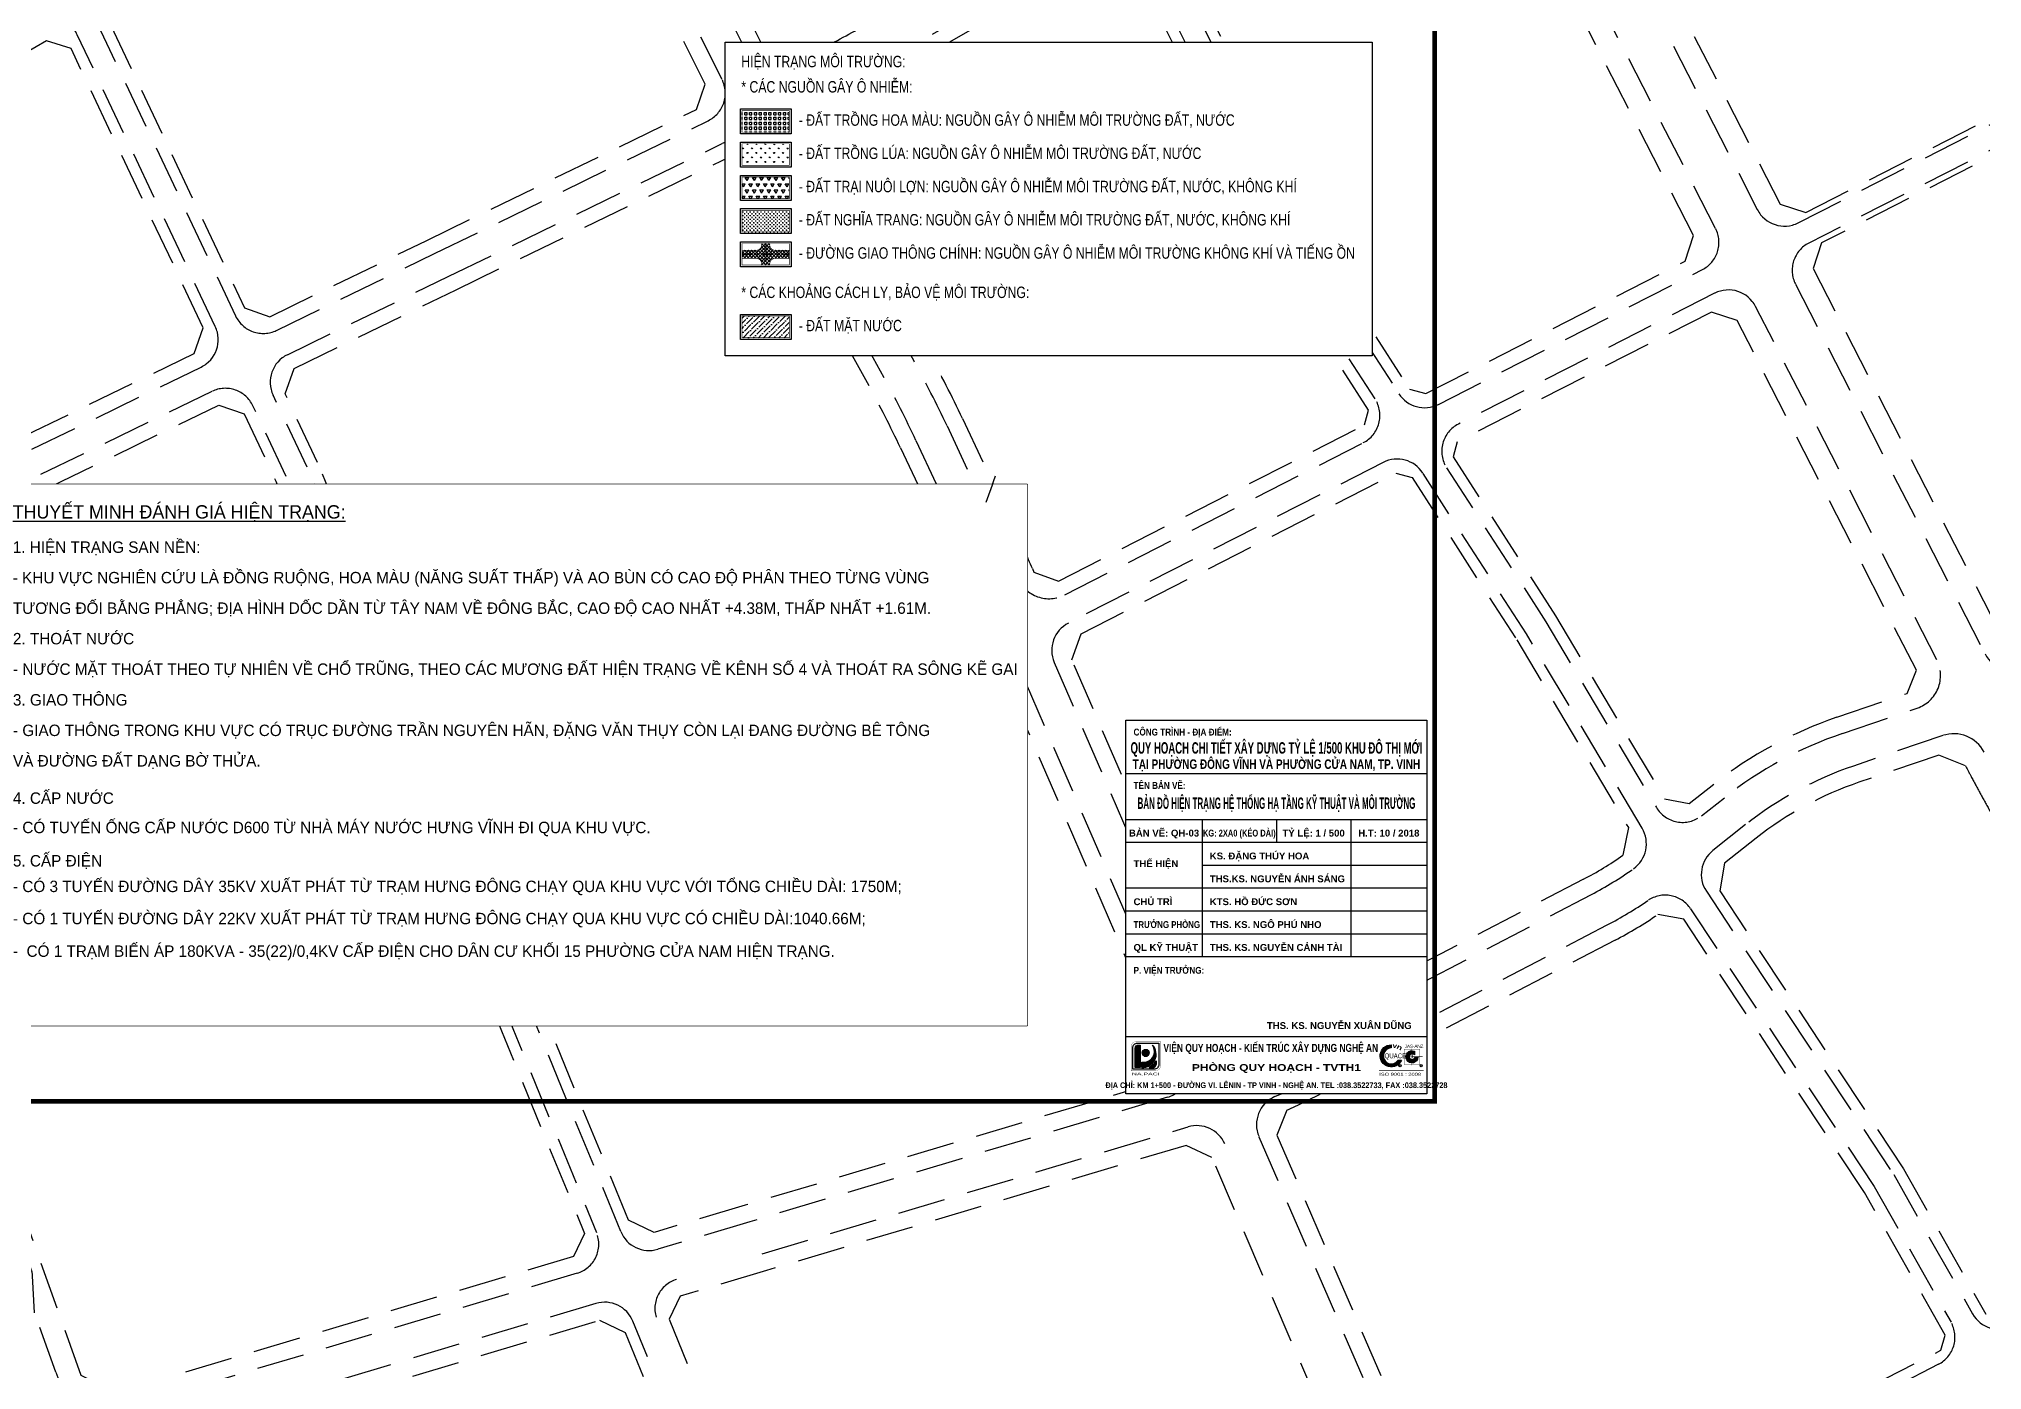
# Model space of a CAD drawing. Header units: metres. Extents: x 566243 to 572707, y 2062953 to 2068466.
# Drawn here: x 568858 to 569368, y 2065761 to 2066110 of the extents above; entities that cross this region are included whole.
import ezdxf
from ezdxf.enums import TextEntityAlignment as Align

# ---------------------------------------------------------------- set-up
doc = ezdxf.new("R2010")
doc.units = ezdxf.units.M
for name, pattern in [('ACAD_ISO03W100', [30, 12, -18]), ('HIDDEN', [0.375, 0.25, -0.125]), ('TIM1', [5.5, 2.5, -1.25, 0.5, -1.25])]:
    doc.linetypes.add(name, pattern=pattern)
for name, color, linetype in [('DTM', 7, 'CONTINUOUS'), ('ghi_chu', 7, 'CONTINUOUS'), ('hacth', 7, 'CONTINUOUS'), ('Hien trang giao thong', 32, 'CONTINUOUS'), ('Khung ban ve', 7, 'CONTINUOUS'), ('KTEN', 7, 'CONTINUOUS'), ('LogDg', 7, 'CONTINUOUS'), ('LogDg phu', 7, 'CONTINUOUS'), ('ViaHeSphu', 32, 'CONTINUOUS')]:
    doc.layers.add(name, color=color, linetype=linetype)
doc.layers.add('t', color=7, linetype='CONTINUOUS', lineweight=25)
doc.styles.add('ARIALB', font='VHARIALB.ttf', dxfattribs={"width": 0.75})
doc.styles.add('avantH', font='VHAVAN.ttf', dxfattribs={"height": 10})
doc.styles.add('avh', font='VHAVAN.ttf')
doc.styles.add('CHU HOA Day', font='VHARIAL.ttf')
doc.styles.add('Lg', font='VHSOUTH.ttf')
doc.styles.add('qucert', font='VHHELS.ttf')
pattern_1 = [(0, (211395.3925541214, -90336.13277376824), (1e-16, 0.2235564632651858), [])]
pattern_2 = [(0, (574248.8517810417, -244446.574860965), (1e-16, 0.2235564632651857), [])]

# ---------------------------------------------------------------- blocks, each defined once
blk = doc.blocks.new('ghi-tm')
at = {"layer": 'ghi_chu', "lineweight": -2}
blk.add_lwpolyline([(-265.0000000001164, -27.05331826210022), (-265, 115.028321361402), (10.2330147207969, 115.028321361402), (10.23301472091331, -27.05331826210022)], close=True, dxfattribs=at)
blk.add_wipeout([(-264.9999999999959, 115.0283213614016), (10.233014720792767, 115.0283213614016), (10.233014720913275, -27.053318262100277), (-265.0000000001164, -27.05331826185926)]).dxf.layer = 'ghi_chu'
at = {"layer": 'ViaHeSphu', "linetype": 'HIDDEN', "ltscale": 50}
blk.add_lwpolyline([(1.856065382554487, 117.1356035051867), (-0.6152672580654617, 110.272615862079)], dxfattribs=at)
at = {"layer": 'ghi_chu', "lineweight": -2, "style": 'avantH'}
for s, height, p in [('%%UthuyÕt minh ®¸nh gi¸ hiÖn tr¹ng:', 3.5, (-256.0159140829928, 106.0283213611692)), ('1. HiÖn tr¹ng san nÒn:', 3, (-256, 97.02596124773845)), ('- khu vùc nghiªn cøu lµ ®ång ruéng, hoa mµu (n¨ng suÊt thÊp) vµ ao bïn cã cao ®é ph©n theo tõng vïng', 3, (-255.9840859170072, 89.02360113430768)), ('t\xad¬ng ®èi b»ng ph¼ng; ®Þa h×nh dèc dÇn tõ t©y nam vÒ ®«ng b¾c, cao ®é cao nhÊt +4.38m, thÊp nhÊt +1.61m.', 3, (-255.9681718340144, 81.02124102087691)), ('2. tho¸t n\xadíc', 3, (-255.9522577510215, 73.01888090744615)), ('- N\xadíc mÆt tho¸t theo tù nhiªn vÒ chæ tròng, theo c¸c m\xad¬ng ®Êt hiÖn tr¹ng vÒ kªnh sè 4 vµ tho¸t ra s«ng kÏ gai', 3, (-255.9363436680287, 65.01652079401538)), ('3. Giao th«ng', 3, (-255.9522577511379, 56.95965743268471)), ('- Giao th«ng trong khu vùc cã trôc ®\xadêng TrÇn Nguyªn H·n, ®Æng v¨n thôy cßn l¹i ®ang ®\xadêng bª t«ng', 3, (-255.9363436681451, 48.95729731925394)), ('vµ ®\xadêng ®Êt d¹ng bê thöa.', 3, (-255.9363436681451, 40.95493720582317)), ('4. CÊp n\xadíc', 3, (-255.9522577511379, 31.17745734993758)), ('- cã tuyÕn èng cÊp n\xadíc d600 tõ nhµ m¸y n\xadíc h\xadng vÜnh ®i qua khu vùc.', 3, (-255.9363436681451, 23.48196733601117)), ('5. CÊp ®iÖn', 3, (-255.9522577511379, 14.73711587453773)), ('- cã 3 tuyÕn ®\xadêng d©y 35kv xuÊt ph¸t tõ tr¹m h\xadng ®«ng ch¹y qua khu vùc víi tæng chiÒu dµi: 1750m;', 3, (-255.9363436681451, 8.020489992055445)), ('- cã 1 tuyÕn ®\xadêng d©y 22kv xuÊt ph¸t tõ tr¹m h\xadng ®«ng ch¹y qua khu vùc cã chiÒu dµi:1040.66m;', 3, (-255.9363436681451, -0.4111495516790455)), ('-  Cã 1 tr¹m biÕn ¸p 180kVA - 35(22)/0,4kV cÊp ®iÖn cho d©n c\xad khèi 15 ph\xadêng Cöa Nam hiÖn tr¹ng. ', 3, (-255.9363436681451, -8.965625581686709))]:
    blk.add_text(s, height=height, dxfattribs=at).set_placement(p)
blk = doc.blocks.new('Lo go VQH')
at = {"layer": 'Khung ban ve'}
h = blk.add_hatch(dxfattribs=at)
h.set_pattern_fill('ANSI31', color=96, scale=1.788451706121486, angle=315, style=0)
h.set_pattern_definition(pattern_1)
edge = h.paths.add_edge_path()
edge.add_line((574263.2054599047, -244278.4885862459), (574264.2810953896, -244278.4885862459))
edge.add_line((574264.2810953896, -244278.4885862459), (574264.2810953896, -244291.3688516108))
edge.add_line((574264.2810953896, -244291.3688516108), (574261.4170081986, -244291.3688516108))
edge.add_line((574261.4170081986, -244291.3688516108), (574261.4170081986, -244280.277037952))
edge.add_arc((574263.2054599046, -244280.277037952), 1.788451706059277, 89.99999999627039, 179.9999999981352, ccw=False)
h = blk.add_hatch(dxfattribs=at)
h.set_pattern_fill('ANSI31', color=96, scale=1.788451706121486, angle=315, style=0)
h.set_pattern_definition(pattern_1)
h.paths.add_polyline_path([(574271.298229289, -244278.4885862459, -0.6666872042364773), (574265.1753212428, -244288.300325458), (574265.1753212428, -244291.3688516108, 0.693719555275417)])
h = blk.add_hatch(dxfattribs=at)
h.set_pattern_fill('ANSI31', color=1, scale=1.788451706121486, angle=315, style=0)
h.set_pattern_definition(pattern_2)
edge = h.paths.add_edge_path()
edge.add_arc((574267.4690535716, -244283.0001501141), 2.014301086782563, 0, 360)
h = blk.add_hatch(dxfattribs=at)
h.set_pattern_fill('ANSI31', color=96, scale=1.788451706121486, angle=315, style=0)
h.set_pattern_definition(pattern_2)
h.paths.add_polyline_path([(574269.5285346288, -244291.3688516108), (574271.6223404566, -244291.3688516108, 0.4142135623730951), (574273.4107921628, -244289.5803999047), (574273.4107921628, -244287.4895842848, -0.1671265788168209)])
for p, q in [((574265.1753212428, -244291.3688516108), (574265.1753212428, -244288.300325458)), ((574269.5285346288, -244291.3688516108), (574271.6223404566, -244291.3688516108)), ((574273.4107921625, -244287.4895842848), (574273.4107921625, -244289.5803999047))]:
    blk.add_line(p, q, dxfattribs=at)
at = {"layer": 'Khung ban ve', "color": 8, "const_width": 0.1193428874866047}
blk.add_lwpolyline([(574272.8801398897, -244293.3400880008), (574259.0602330997, -244293.3400880008), (574259.0602330997, -244279.5201812109, -0.4142135623730955), (574262.1313234974, -244276.4490908132), (574275.9512302872, -244276.4490908132), (574275.9512302872, -244290.268997603, -0.4142135623730949)], format="xyb", close=True, dxfattribs=at)
at = {"layer": 'Khung ban ve'}
for points in [[(574272.2417259525, -244292.3513646544), (574260.048956446, -244292.3513646544), (574260.048956446, -244280.1585951479, -0.4142135623730955), (574262.7584607808, -244277.4490908131), (574274.9512302872, -244277.4490908131), (574274.9512302872, -244289.6418603196, -0.4142135623730949)], [(574263.2054599047, -244278.4885862459), (574264.2810953896, -244278.4885862459), (574264.2810953896, -244291.3688516108), (574261.4170081986, -244291.3688516108), (574261.4170081986, -244280.277037952, -0.4142135623730951)]]:
    blk.add_lwpolyline(points, format="xyb", close=True, dxfattribs=at)
blk.add_circle((574267.4690535716, -244283.0001501141), 2.014301086782563, dxfattribs=at)
for centre, radius, start, end in [((574266.1928266529, -244282.1189521784), 6.264558474578288, 260.6524632251169, 35.41599206321564), ((574265.8288574881, -244283.7840640072), 7.612891212695201, 265.0753253037811, 44.07453177830738), ((574265.8288574881, -244283.7840640072), 8.438993656605867, 296.0020076093737, 333.9538443294737), ((574271.6223404566, -244289.5803999047), 1.788451706121486, 270, 0)]:
    blk.add_arc(centre, radius, start, end, dxfattribs=at)
at = {"layer": 'Khung ban ve', "color": 7, "linetype": 'Continuous', "style": 'CHU HOA Day', "width": 1.89635691417304}
blk.add_text('na.paci', height=1.5, dxfattribs=at).set_placement((574259.5453352983, -244295.8580949404), (574275.444464106, -244295.8580949404), align=Align.FIT)
blk = doc.blocks.new('Iso2')
at = {"layer": 'Khung ban ve'}
for points in [[(22.93323919837425, 39.87287006068493), (22.93323919837425, 45.4219138247496, 1.89725448250508), (41.80665518627839, 17.35536511610438), (35.64011241072384, 17.35536511610438, -1.704345962455295)], [(72.47733678581456, 22.4109563142447), (66.78856129930507, 22.4109563142447, -4.571524084234249), (65.76887521026904, 26.80861892936132), (65.76887521026904, 33.61963301646087, 3.106453932130191)]]:
    blk.add_hatch(color=152, dxfattribs=at).paths.add_polyline_path(points)
at = {"layer": 'Khung ban ve', "color": 152}
for points in [[(22.93323919837425, 45.4219138247496), (22.93323919837425, 39.87287006068493, 1.704345962455295), (35.64011241072384, 17.35536511610438), (41.80665518627839, 17.35536511610438, -1.89725448250508), (22.93323919837425, 45.4219138247496), (22.93323919837425, 39.87287006068493)], [(65.76887521026904, 33.61963301646087), (65.76887521026904, 26.80861892936132, 4.571524084234249), (66.78856129930507, 22.4109563142447), (72.47733678581456, 22.4109563142447, -3.106453932130191), (65.76887521026904, 33.61963301646087, 0.2071938089697671)]]:
    blk.add_lwpolyline(points, format="xyb", dxfattribs=at)
at = {"layer": 'Khung ban ve', "color": 130, "linetype": 'ACAD_ISO03W100', "ltscale": 0.0001, "const_width": 0.5}
blk.add_lwpolyline([(47.07358921817821, 8.951478247789794), (75.96912935980134, 8.951478247789794), (75.96912935980134, 37.43010417120266), (47.07358921817821, 37.43010417120266)], close=True, dxfattribs=at)
for points in [[(61.07717115635566, 38.65247911877468), (61.07717115635566, 7.518819520710352)], [(43.68618034101807, 23.31755555950981), (61.07717115635566, 23.31755555950981)]]:
    blk.add_lwpolyline(points, dxfattribs=at)
at = {"layer": 'Khung ban ve', "color": 32, "const_width": 1}
blk.add_lwpolyline([(61.07717115635566, 23.5810043997849), (81.17706030848787, 23.5810043997849)], dxfattribs=at)
at = {"layer": 'Khung ban ve', "color": 130, "const_width": 1}
blk.add_lwpolyline([(83.02901482612346, -1.643453250588208), (0.1346825287414788, -1.643453250588208)], dxfattribs=at)
at = {"layer": 'Khung ban ve', "color": 152}
for centre in [(39.19176170260039, 7.048733289032213), (78.29165976753494, 7.048733289032213)]:
    blk.add_circle(centre, 1.994138130875126, dxfattribs=at)
at = {"layer": 'Khung ban ve', "color": 152, "style": 'qucert', "width": 0.75}
blk.add_text('quacert', height=9, dxfattribs=at).set_placement((10.46039015558443, 20.58140231416532))
at = {"layer": 'Khung ban ve', "style": 'Lg', "width": 1.449999999999999}
blk.add_text('iso 9001 : 2008 ', height=5.5, dxfattribs=at).set_placement((0.5672030727237143, -11.77100336611931))
at = {"layer": 'Khung ban ve', "color": 152, "width": 6, "attachment_point": 1, "style": 'qucert'}
for s, insert, char_height, rotation in [('{\\f.VnBahamasB|b1|i0|c0|p34;\\W1.4;\\T1.35;v}', (25.72328765420195, 48.29178888064411), 8, 354.09768764793756), ('{\\f.VnBahamasB|b1|i0|c0|p34;\\W1.4;n}', (35.958509920672, 47.40800198088083), 9, 332.22172411190087)]:
    blk.add_mtext(s, dxfattribs=dict(at, insert=insert, char_height=char_height, rotation=rotation))
at = {"layer": 'Khung ban ve', "color": 152, "attachment_point": 1, "style": 'qucert'}
for s, insert, char_height, width in [('\\pt12.6;jas-anz', (47.94844504116097, 45.96590715507888), 6, 28.86497407997911), ('\\pt12.6;{\\f.VnArialH|b1|i0|c0|p34;r}', (38.5145314994268, 7.953174196622712), 1.889999999999995, 1.60257936288277), ('\\pt12.6;{\\f.VnArialH|b1|i0|c0|p34;r}', (77.61442956436134, 7.953174196622712), 1.889999999999995, 1.60257936288277)]:
    blk.add_mtext(s, dxfattribs=dict(at, insert=insert, char_height=char_height, width=width))
blk = doc.blocks.new('khungten-EuS2')
at = {"color": 5}
blk.add_wipeout([(-78.99999999813735, 98.00000000000001), (-2.248512487312837e-11, 98.00000000000001), (-2.248512487312837e-11, 0), (-78.99999999813735, 0)], dxfattribs=at).dxf.layer = 'KTEN'
at = {"layer": 'KTEN'}
blk.add_lwpolyline([(0, 0), (-78.99999999813735, 0), (-78.99999999813735, 98), (0, 98)], close=True, dxfattribs=at)
at = {"layer": 'KTEN', "color": 32, "flags": 128}
for points in [[(-78.99999999813735, 84), (0, 84)], [(-78.99999999813735, 72), (0, 72)], [(-58.99999999906868, 72), (-58.99999999906868, 36)], [(-39.49999999906868, 72), (-39.49999999906868, 66)], [(-19.99999999906868, 72), (-19.99999999906868, 36)], [(-78.99999999813735, 66), (0, 66)], [(-58.99999999906868, 60), (0, 60)], [(-78.99999999813735, 54), (-1.77635683940025e-14, 54)], [(-78.99999999813735, 48), (0, 48)], [(-78.99999999813735, 42), (0, 42)], [(-78.99999999813735, 36), (0, 36)], [(-78.99999999813735, 15), (0, 15)]]:
    blk.add_lwpolyline(points, dxfattribs=at)
at = {"layer": 'Khung ban ve'}
for name, p, xscale, yscale, zscale in [('Lo go VQH', (-262628.89151041, 111696.9277359627), 0.4572000000625849, 0.4571999998297542, 0.4571999999939421), ('Iso2', (-12.60408049833495, 6.40331695554778), 0.1413914271397516, 0.1413914272561669, 0.1413914271104056)]:
    blk.add_blockref(name, p, dxfattribs=dict(at, xscale=xscale, yscale=yscale, zscale=zscale))
at = {"layer": 'Khung ban ve', "linetype": 'Continuous', "ltscale": 15, "style": 'ARIALB', "width": 0.75}
blk.add_text('viÖn quy ho¹ch - kiÕn tróc x©y dùng nghÖ an', height=2.1, dxfattribs=at).set_placement((-40.99281247530598, 11), align=Align.CENTER)
at = {"layer": 'Khung ban ve', "linetype": 'Continuous', "ltscale": 15, "style": 'ARIALB', "width": 1.25}
blk.add_text('phßng quy ho¹ch - tvth1', height=1.8, rotation=359.9999999474795, dxfattribs=at).set_placement((-39.49999999906868, 5.994999999878928), align=Align.CENTER)
at = {"layer": 'Khung ban ve', "color": 7, "linetype": 'Continuous', "ltscale": 15, "style": 'ARIALB', "width": 0.8}
blk.add_text('§Þa chØ: km 1+500 - ®\xadêng vi. lªnin - tp vinh - nghÖ an. Tel :038.3522733, Fax :038.3522728', height=1.5, dxfattribs=at).set_placement((-39.49999999918509, 1.503999999491498), align=Align.CENTER)
at = {"layer": 'KTEN', "style": 'ARIALB'}
for s, width, p in [('c«ng tr×nh - ®Þa ®iÓm:', 0.85, (-76.99999999813735, 94)), ('tªn b¶n vÏ:', 0.85, (-76.99999999813735, 80)), ('tr\xadëng phßng', 0.82, (-76.99999999813735, 43.5)), ('p. viÖn tr\xadëng:', 0.85, (-76.99999999813735, 31.5))]:
    blk.add_text(s, height=1.8, rotation=359.9999999465933, dxfattribs=dict(at, width=width)).set_placement(p)
for s, p in [('b¶n vÏ: Qh-03', (-68.99999999860302, 67.5)), ('tû lÖ: 1 / 500', (-29.74999999906868, 67.5)), ('h.t: 10 / 2018', (-9.999999999534339, 67.5))]:
    blk.add_text(s, height=1.8, rotation=359.9999999465933, dxfattribs=at).set_placement(p, align=Align.CENTER)
at = {"layer": 'KTEN', "style": 'ARIALB', "width": 0.75}
blk.add_text('KG: 2xa0 (kÐo dµi)', height=1.8, rotation=359.9999999465933, dxfattribs=at).set_placement((-49.24999999906868, 67.5), align=Align.CENTER)
at = {"layer": 'KTEN', "style": 'ARIALB'}
for s, p in [('thÓ hiÖn', (-76.99999999813735, 59.5)), ('KS. ®Æng thóy hoa', (-56.99999999906868, 61.5)), ('ths.ks. nguyÔn ¸nh s¸ng', (-56.99999999906868, 55.5)), ('chñ tr×', (-76.99999999813735, 49.5)), ('kts. hå ®øc s¬n', (-56.99999999906868, 49.5)), ('ths. KS. ng« phó nho', (-56.99999999906868, 43.5)), ('QL Kü THUËT', (-76.99999999813735, 37.5)), ('ths. KS. nguyÔn c¶nh tµi', (-56.99999999906868, 37.5)), ('ths. ks. nguyÔn xu©n dòng', (-42, 17))]:
    blk.add_text(s, height=1.8, rotation=359.9999999465933, dxfattribs=at).set_placement(p)
at = {"layer": 'KTEN', "color": 5, "style": 'ARIALB', "width": 0.75}
for tag, height, p in [('CT', 3, (-39.49999999906868, 89.25)), ('DD', 2.5, (-39.49999999906868, 85.25)), ('TBV', 3, (-39.49999999906868, 74.75))]:
    blk.add_attdef(tag, text='', height=height, dxfattribs=at).set_placement(p, align=Align.CENTER)

msp = doc.modelspace()

# ---------------------------------------------------------------- linework, layer by layer
at = {"layer": 'Khung ban ve', "const_width": 1.2}
msp.add_lwpolyline([(567973.9280794318, 2066641.109092405), (569223.9280794318, 2066641.109092405), (569223.9280794318, 2065831.109092405), (567973.9280794318, 2065831.109092405)], close=True, dxfattribs=at)
at = {"layer": 'LogDg phu', "linetype": 'HIDDEN', "ltscale": 50}
for points in [[(569308.6142396762, 2066065.117196628, 0.4136519782410195), (569319.3694010491, 2066061.641418709), (569399.1123425183, 2066102.334956075, 0.3469044047658754), (569403.2528824353, 2066111.336886706), (569395.2099175139, 2066144.676273668, 0.0637052441395635), (569386.4917178869, 2066167.562816248), (569359.96354481, 2066217.154736794, 0.0210814109306975), (569317.2592507615, 2066289.481749416), (569280.9177012099, 2066345.497560337, 0.3946070368930966), (569268.988732894, 2066348.462167605), (569197.7761532275, 2066308.805263938, 0.4041933322606112), (569192.5329488236, 2066291.516340506)], [(569234.4552261118, 2066183.45196208, 0.428813008141019), (569223.3380360934, 2066186.731083385), (569154.4833696121, 2066146.999228117, 0.3980388323877919), (569151.3413535171, 2066136.462505653), (569198.3444081878, 2066043.430608866, 0.02618506051788), (569205.9920176824, 2066030.079532255), (569214.5554188052, 2066016.793948657, 0.3850223366296933), (569224.9159784948, 2066014.002332146), (569294.2009554759, 2066049.359076553, 0.4147753695952906), (569297.6834054638, 2066060.134883427)], [(569330.9494300315, 2065927.632330915), (569350.6075692496, 2065934.331027519, 0.457458314251994), (569355.7133024153, 2065946.956274775), (569308.1772163822, 2066039.668279459, 0.4136519782417972), (569297.422055009, 2066043.144057378), (569230.1674485882, 2066008.823429256, 0.4440200327990047), (569227.0796002832, 2065997.363460975), (569253.124384392, 2065956.956600242), (569282.1259349564, 2065908.239560818, 0.4529497109706858), (569293.951523456, 2065906.048216221), (569299.9772669761, 2065910.796507016, -0.0849440042193754)], [(568812.3246929648, 2065973.869349326), (568796.1004924714, 2065967.327338404, 0.4026196749825828), (568791.5596865448, 2065957.213240276), (568822.2679978395, 2065871.369379529, 0.3971729731416565), (568832.0498813047, 2065866.386673299), (568951.4811448475, 2065901.378359109, 0.4451381927830261), (568956.6328252634, 2065912.092899458), (568922.5678219353, 2065995.100225192), (568913.7947931776, 2066013.630238642, 0.4171192756870238), (568903.0694395539, 2066017.403210412), (568825.1210374446, 2065979.548404677, -0.017204024425788)]]:
    msp.add_lwpolyline(points, format="xyb", close=True, dxfattribs=at)
for points in [[(569075.216945139, 2066109.341194235, -0.0178199907978253), (569062.8475309628, 2066102.7795286), (569055.7792661979, 2066099.346901602, -0.4107988723631046), (569045.1294762975, 2066102.964625183), (569001.5557192017, 2066190.086414792, -0.3960005967198071), (569004.6916920247, 2066200.582154527), (569013.6451373573, 2066205.78428372), (569057.4621763802, 2066230.233968123), (569066.9399462161, 2066232.328553964, 0.0729934229405564), (569068.2973308961, 2066232.84449249), (569101.881481891, 2066251.584277539, 0.0724502957700337), (569103.0258334419, 2066252.460752314), (569109.8572631476, 2066259.470159436), (569164.6727559703, 2066290.05692499, -0.4245561171571616), (569182.5753233193, 2066284.635929715), (569223.9485197561, 2066203.943716664, -0.3997632920534525), (569220.8280984133, 2066193.364566404), (569075.216945145, 2066109.341194239)], [(568961.4989117249, 2066053.560658307), (569033.2893672807, 2066088.424923322, 0.4176365172613098), (569036.9495672702, 2066099.199754513), (568994.2071054203, 2066184.659444401, 0.432664144060648), (568983.0330883535, 2066187.998076526), (568875.5523271285, 2066125.549624012, 0.3897719342436783), (568872.3407905822, 2066115.209132465), (568909.2819235506, 2066037.183662621, 0.4171192756867848), (568920.0072771744, 2066033.410690852), (568961.4989117247, 2066053.560658307)], [(569110.2320018663, 2065978.031413517, -0.0080294408891361), (569114.2527156323, 2065969.116977386), (569114.548071776, 2065968.433038757, 0.433146509612095), (569126.9014495327, 2065963.984640005), (569205.2203052432, 2066003.951453653, 0.4440200328328097), (569208.3081535475, 2066015.411421934), (569200.9488646847, 2066026.828900341, -0.0261850605180856), (569192.9891078636, 2066040.724918854), (569146.5376056529, 2066132.665142518, 0.4305754272848229), (569135.3988208836, 2066135.986691617), (569078.7155314325, 2066103.278200424, -0.0178199907978175), (569065.9054765438, 2066096.482785884), (569059.496077601, 2066093.370130008, 0.4291285607487496), (569055.9807718178, 2066082.319181737), (569087.2707298577, 2066025.415294344, -0.0157448829674101), (569095.9752155989, 2066008.332635189), (569110.2320018823, 2065978.031413483)], [(568773.4959522721, 2066037.855511249, 0.2703228810252011), (568769.7990075321, 2066018.044351469), (568783.8066877909, 2065978.886439398, 0.4259032834885609), (568794.3309828334, 2065974.161472259), (568809.7069164761, 2065980.361440381, 0.0172040244257538), (568822.0630918582, 2065985.845147391), (568900.2165424633, 2066023.799532729, 0.4113138070555703), (568903.9523061761, 2066034.419115732), (568867.7120744742, 2066110.964172112, 0.4390850403082757), (568856.4624936843, 2066114.458052425), (568842.9770579869, 2066106.622747007, -0.0134524192283533), (568795.1820798423, 2066080.546766225, 0.2629258585044479), (568784.333812, 2066064.133919368, -0.1620678458419509), (568773.4959517191, 2066037.855511726)], [(569431.2158898176, 2065968.894894377), (569416.2811770486, 2066057.332504019), (569408.5582557129, 2066089.345258692, 0.4848863756936256), (569397.1450044106, 2066094.594912854), (569322.1342479342, 2066056.316251879, 0.4147753695903237), (569318.6517979461, 2066045.540445006), (569368.3952577728, 2065948.523288878, 0.372251940546358), (569379.3068373881, 2065944.110574196), (569425.9079549348, 2065959.990345135, 0.3677710264517885), (569431.2158898175, 2065968.894894377)], [(568965.0963679382, 2066047.525923145), (569036.978830182, 2066082.434870224, -0.3994542233150522), (569047.4837258764, 2066079.093263723), (569079.3843664958, 2066021.078789582, -0.0157448829674101), (569087.8315767957, 2066004.501036611), (569102.0883630632, 2065974.199814939, -0.0080294408891361), (569105.9902379985, 2065965.548859679), (569106.9738215876, 2065963.271233751, -0.3955307336591382), (569102.8022441393, 2065951.686599611), (569091.7162850057, 2065946.029335358, -0.0467467981704764), (569057.6475396685, 2065932.483624355), (569005.950913616, 2065917.337237701), (568972.7092625672, 2065907.597899986, -0.3839506906537109), (568963.0589161885, 2065912.237903087), (568928.058480886, 2065997.524627), (568919.1244105519, 2066016.394785532, -0.4113138070478798), (568922.8601742648, 2066027.014368535), (568965.0963679382, 2066047.525923145)], [(569187.8876635178, 2065845.13679297), (569265.0719389294, 2065885.400760943, 0.0340066748849343), (569276.1419550723, 2065892.169770433, 0.3910180622275651), (569278.3886732571, 2065902.787857241), (569248.0233918097, 2065953.795702841), (569220.8323350268, 2065995.980934251, 0.3850223366386697), (569210.4717753365, 2065998.772550763), (569127.8162570061, 2065956.592699332, 0.3955307336591382), (569124.1081881628, 2065946.295246764), (569167.9341385146, 2065844.810104078, 0.4146159468407903), (569178.4603087511, 2065840.641703333, 0.0179511053109145), (569187.8876635112, 2065845.136792967)], [(569094.8980962468, 2065939.794267016), (569105.5021779359, 2065945.205624893, -0.4331465096120948), (569116.4829581636, 2065941.251492668), (569158.8878371972, 2065843.057040186, -0.4491675257981563), (569153.8295398498, 2065832.21898435), (569044.2389121642, 2065799.538944797), (569020.0558134967, 2065792.327519539, -0.385327080111759), (569010.3686729111, 2065796.956646579), (568971.8388842128, 2065890.843463209, -0.4451381927884054), (568976.9905646286, 2065901.558003557), (569008.3973808768, 2065910.759760399), (569059.6157060213, 2065925.766011594, 0.0467467981704764), (569094.8980962374, 2065939.794267011)], [(569368.1585158696, 2065922.744552131, 0.3700740853165852), (569357.2786108454, 2065927.096068477), (569333.8523532562, 2065919.113349945, 0.0849440042370258), (569305.5476492178, 2065903.727501309), (569296.9710042998, 2065896.969098139, 0.3900123014366991), (569295.2485740455, 2065886.274266657), (569344.4105942287, 2065811.896272204), (569365.1315166585, 2065775.357859041, 0.4022328739867619), (569375.7476825332, 2065772.189165175)], [(568856.5239397783, 2065775.608258665), (568855.9932873657, 2065785.381621856, 0.0724502957704836), (568855.7084852429, 2065786.794645654), (568842.7547857617, 2065823.006196456, 0.0729934229411238), (568842.0723149299, 2065824.287960591), (568836.3146985662, 2065832.102387295), (568830.0281614766, 2065849.676151262, -0.4314619867734806), (568835.3113789794, 2065860.047988481), (568955.7624469092, 2065895.33846268, -0.383950690651016), (568965.4127932875, 2065890.698459579), (569003.9830604666, 2065796.713007691, -0.4437023781080545), (568998.8681742575, 2065786.009343403), (568880.5047209149, 2065750.713238069, -0.3985617739326047), (568862.0947002778, 2065760.035419637), (568856.5239397786, 2065775.608258662)], [(569192.0502627837, 2065837.157271221), (569269.2345381946, 2065877.421239193, 0.0298499754538502), (569279.9236367022, 2065883.835977634, -0.4189481027751877), (569291.1159102684, 2065881.645420722), (569339.2923621379, 2065808.758508088), (569359.458008459, 2065773.199245731, -0.4266654528362219), (569356.1475204625, 2065762.133229518), (569239.8277778812, 2065702.526162964, -0.4336485167017452), (569227.4608540828, 2065706.967634613), (569177.8455844615, 2065821.858759085, -0.4138731726356388), (569182.0098145227, 2065832.371152402, 0.0180039543683363), (569192.0502627757, 2065837.157271217)], [(569019.9074318107, 2065773.713235757, -0.4437023780836693), (569025.02231802, 2065784.416900045, -6.63623e-11), (569047.4291176735, 2065791.098631085), (569159.2379514412, 2065824.440142006, -0.3801026895779687), (569168.8685031647, 2065819.945406513, 5.9294e-12), (569219.9047619546, 2065701.763782069, -0.3951871123396745), (569215.7427107154, 2065690.184016377, -0.0313092882814378), (569181.6700980054, 2065675.356711146), (569083.2107941489, 2065639.65561468, -0.4020885647163571), (569073.0827381212, 2065644.13919963, -4.83118e-11), (569019.9074318107, 2065773.713235757, -13.55087923959018)], [(568875.2496930471, 2065723.261161469), (568922.8945894036, 2065590.071751968, 0.4154779374119224), (568933.154182519, 2065585.245463888), (569062.5105602304, 2065632.149761803, 0.4264434146488366), (569067.1845309965, 2065642.707884002), (569013.5218193661, 2065773.46959687, 0.3853270800991385), (569003.8346787808, 2065778.09872391), (568885.086736725, 2065742.687963641, 0.4300405153922167), (568875.2496930471, 2065723.261161468)]]:
    msp.add_lwpolyline(points, format="xyb", dxfattribs=at)
at = {"layer": 'ViaHeSphu', "linetype": 'HIDDEN', "ltscale": 50}
for points in [[(569197.979861276, 2066294.043587658), (569314.63597715, 2066066.523333808), (569321.370856446, 2066064.346802566), (569396.2535774247, 2066102.56012588), (569399.5346112759, 2066109.693407944), (569391.3214697089, 2066143.738204551, 0.0637052441393145), (569382.9646462323, 2066165.676082154), (569356.4364731557, 2066215.268002699, 0.0210814109306609), (569313.9035962436, 2066287.304691135), (569278.8305601126, 2066341.365252244), (569271.7409103757, 2066343.12718392), (569200.9017562511, 2066303.67823369)], [(569229.524842074, 2066179.917303742), (569222.9128731622, 2066181.867567081), (569154.9362036325, 2066142.642350652), (569153.6906227197, 2066138.465306364), (569201.0220583498, 2066044.783453871, 0.0261850605181602), (569208.5135941812, 2066031.704848211), (569217.3561359877, 2066017.986195225), (569221.6536240934, 2066016.828252111), (569289.717441505, 2066051.561827851), (569291.8898027046, 2066058.283803709)], [(569059.3541488915, 2066085.523680188), (569091.2139115094, 2066027.58354674, -0.0157448830147329), (569100.0470349846, 2066010.24843447), (569114.3038212678, 2065979.947212764, -0.0080294408716016), (569118.3839544328, 2065970.901036233), (569118.7981080561, 2065969.942005358), (569125.2340159114, 2065967.624462331), (569205.5661852953, 2066008.618687981), (569206.613041487, 2066012.503897864), (569198.4272881858, 2066025.203584384, -0.0261850605178492), (569190.3114577018, 2066039.372073848), (569143.2808688678, 2066132.458468273), (569139.3295979432, 2066133.636724309), (569080.7147236086, 2066099.813632538, -0.0178199908139942), (569067.6528740214, 2066092.884647192), (569060.6072513296, 2066089.463016073)], [(569245.4728955186, 2065952.215254141), (569274.781120515, 2065902.983060524), (569273.3327587728, 2065895.694736888, -0.0333118788168673), (569262.9906393018, 2065889.39052182), (569185.8063638847, 2065849.126553845, -0.0152993961385308), (569178.0392096874, 2065845.372397987), (569171.4553269196, 2065848.006820288), (569128.72182483, 2065946.962245607), (569131.1931574707, 2065953.825233249), (569213.7341297382, 2065995.946630797), (569218.031617844, 2065994.788687683)], [(569232.1114577221, 2065707.54903124), (569238.5435171861, 2065705.239013792), (569356.751720548, 2065765.813806073), (569357.9416906962, 2065769.791536536), (569336.7332460927, 2065807.18962603), (569289.3307904685, 2065878.905547557), (569282.5150776454, 2065880.156584626, -0.0299886617532021), (569271.3158378326, 2065873.431478321), (569194.1315624164, 2065833.167510346, -0.0156384497265435), (569185.1759151935, 2065828.846398761), (569182.557883078, 2065822.297292328)], [(569165.486547959, 2065816.426276279), (569158.7127630617, 2065819.587712121), (569048.6269049584, 2065786.759994341), (569025.9491436997, 2065779.997462266), (569023.0559393001, 2065773.9429994), (569075.7807945949, 2065645.466592235), (569082.3796209691, 2065642.545360507), (569180.6474570232, 2065678.177031238, 0.0305591457876348), (569213.590761367, 2065692.454208341), (569216.0467796051, 2065699.346959534)]]:
    msp.add_lwpolyline(points, format="xyb", close=True, dxfattribs=at)
for points in [[(569109.7543341086, 2066249.108183801), (569154.2339672039, 2066163.01520269), (569153.0125589115, 2066158.85050887), (569073.2177529766, 2066112.805762129, -0.0178199908138898), (569061.10013348, 2066106.37766729), (569055.4229575633, 2066103.620607676), (569048.6886880687, 2066105.908232669), (569007.0187125846, 2066189.223582995), (569009.1053576621, 2066196.207343661), (569016.6143045868, 2066200.57019065), (569105.7575621442, 2066250.311673929), (569109.7543341086, 2066249.108183801)], [(568779.6549656686, 2066035.904333171, 0.2569490066566608), (568776.5927989499, 2066016.866210934), (568789.1471332342, 2065981.771069631), (568795.4684445643, 2065978.933065928), (568808.2110441976, 2065984.071206697, 0.0172040244257294), (568820.3156943807, 2065989.443286083), (568898.4337052614, 2066027.380460502), (568900.7918126171, 2066034.083806516), (568866.1008137995, 2066107.356639937), (568859.6380065831, 2066109.363850279), (568845.9913245793, 2066101.43485756, -0.0126585462628185), (568800.7885468564, 2066076.679930821, 0.2491929108081194), (568790.0875949182, 2066061.259232432, -0.1369182594034541), (568779.6549650922, 2066035.90433362)], [(569089.8981071596, 2065949.592231556, -0.0467467981704764), (569056.5228731779, 2065936.322260217), (569004.8733119294, 2065921.189662891), (568971.9606031678, 2065911.546700655), (568965.2640154497, 2065914.766500914), (568930.8038103634, 2065998.736827906), (568922.2849041104, 2066016.73009475), (568924.6430114664, 2066023.433440765), (568967.1520572028, 2066044.077503053), (569038.9976251407, 2066078.968532808), (569043.1417307425, 2066077.65029314), (569075.4411848178, 2066018.910537233, -0.015744883014637), (569083.75975741, 2066002.58523733), (569098.0165436933, 2065972.284015625, -0.0080294408714882), (569101.8589991981, 2065963.764800833), (569102.7319711182, 2065961.743311758), (569100.2606384779, 2065954.880324116), (569089.8981071693, 2065949.592231561)], [(569347.916822076, 2065938.168219744), (569350.3683302326, 2065944.230208419), (569303.2961105303, 2066036.037511412), (569296.5612312343, 2066038.214042655), (569229.8215685362, 2066004.156194927), (569228.7747123446, 2066000.270985043), (569255.6748806833, 2065958.537048942), (569284.2872533404, 2065910.473753717), (569290.7721137507, 2065909.27207451), (569297.1920758542, 2065914.331009868, -0.0849440042191316), (569329.497968419, 2065931.891821399), (569347.916822076, 2065938.168219744)], [(568813.8205652435, 2065970.15958301, 0.017204024425814), (568826.8684349221, 2065975.950265985), (568904.8527185232, 2066013.822497184), (568911.4899578998, 2066011.487644864), (568919.8224924579, 2065993.888024286), (568953.6850421438, 2065911.374024071), (568950.7850402056, 2065905.342557585), (568834.0258267847, 2065871.133744998), (568827.5434285221, 2065874.435755937), (568797.5716436382, 2065958.220686447), (568800.5247480997, 2065964.798370848), (568813.8205652437, 2065970.15958301)], [(569096.7162740929, 2065936.231370818), (569106.2197800365, 2065941.081095033), (569112.6556878914, 2065938.763552007), (569154.3358932473, 2065842.247183192), (569151.5266835644, 2065836.228088364), (569043.0379338397, 2065803.87662997), (569019.0812372931, 2065796.732718057), (569012.3914471132, 2065799.929521937), (568974.786667332, 2065891.562338594), (568977.6866692703, 2065897.593805081), (569009.4023050416, 2065906.886041714), (569060.7403725106, 2065921.927375731, 0.0467467981704764), (569096.7162740824, 2065936.231370812)], [(569369.8131712987, 2065907.089424902, -0.0037500175782396), (569367.2949891011, 2065911.616085356, -0.0029166749373561), (569364.8563530308, 2065916.140723906, -0.001394250971558), (569363.2629763978, 2065919.159094503), (569356.2233216543, 2065921.982378978), (569335.3038148686, 2065914.853859461, 0.0849440042195127), (569308.3328403421, 2065900.192998458), (569299.972129792, 2065893.604751745), (569298.8019486847, 2065886.338919232), (569346.9697102743, 2065813.46515426), (569368.628402639, 2065775.273116582)]]:
    msp.add_lwpolyline(points, format="xyb", dxfattribs=at)
msp.add_lwpolyline([(568959.4432224603, 2066057.009078398), (569030.2348836092, 2066091.388289622), (569032.4959608472, 2066098.04440831), (568991.4245179414, 2066180.163046834), (568984.8646806075, 2066182.123029848), (568878.6971254232, 2066120.437576072), (568876.5134502279, 2066113.406588078), (568911.5867588278, 2066039.326256404), (568918.2239982049, 2066036.991404082), (568959.4432224605, 2066057.009078398)], dxfattribs=at)
for points in [[(569323.3047690846, 2066049.616155588), (569373.327744744, 2065952.053845759), (569380.3417709972, 2065949.217327334), (569424.9142677747, 2065964.405826587), (569427.2543824546, 2065968.331584318), (569412.3601522655, 2066056.529471731), (569404.0501640461, 2066090.975713333), (569398.4239574021, 2066093.563550782), (569325.4771302843, 2066056.338131446)], [(569000.8345529782, 2065796.483244044), (568997.9413485781, 2065790.428781179), (568877.8308967303, 2065754.611719082), (568868.7650557163, 2065759.202339465), (568835.9726116757, 2065850.872310267), (568839.0868030698, 2065856.985987433), (568956.5111063084, 2065891.389662012), (568963.2076940264, 2065888.169861751)], [(569011.4990451648, 2065770.496721508), (569064.489757905, 2065641.372490668), (569061.687517311, 2065635.042455651), (568934.9315615881, 2065589.081064223), (568928.5469246698, 2065592.084506632), (568879.5520804562, 2065729.047641581), (568883.9024318543, 2065737.638984544), (569004.8092549846, 2065773.693525388)]]:
    msp.add_lwpolyline(points, close=True, dxfattribs=at)

# ---------------------------------------------------------------- next in the draw order: block references
at = {"layer": 'ghi_chu'}
msp.add_blockref('ghi-tm', (569106.7881949685, 2065878.01064614), dxfattribs=at)
at = {"layer": 'Khung ban ve'}
ref = msp.add_blockref('khungten-EuS2', (569221.9280794318, 2065833.109092405), dxfattribs=at)
ref.add_attrib('CT', 'quy ho¹ch chi tiÕt x©y dùng tû lÖ 1/500 khu ®« thÞ míi', dxfattribs={"layer": 'KTEN', "color": 5, "height": 3, "style": 'ARIALB', "width": 0.6}).set_placement((569182.4280794327, 2065922.359092405), align=Align.CENTER)
ref.add_attrib('DD', 't¹i ph\xadêng ®«ng vÜnh vµ ph\xadêng cöa nam, tp. vinh', dxfattribs={"layer": 'KTEN', "color": 5, "height": 2.5, "style": 'ARIALB', "width": 0.75}).set_placement((569182.4280794327, 2065918.359092405), align=Align.CENTER)
ref.add_attrib('TBV', 'b¶n ®å hiÖn tr¹ng hÖ thèng h¹ tÇng kü thuËt vµ m«i tr\xadêng', dxfattribs={"layer": 'KTEN', "color": 5, "height": 3, "style": 'ARIALB', "width": 0.5}).set_placement((569182.4280794327, 2065907.859092405), align=Align.CENTER)

# ---------------------------------------------------------------- next in the draw order: wipeouts: each hides what was drawn before it
msp.add_wipeout([(569037.794571687, 2066109.0139845978), (569207.5766628513, 2066109.0139845978), (569207.5766628513, 2066026.709343378), (569037.794571687, 2066026.709343378)]).dxf.layer = 't'

# ---------------------------------------------------------------- next in the draw order: hatches: boundary and pattern name
at = {"layer": 'hacth'}
h = msp.add_hatch(dxfattribs=at)
h.set_pattern_fill('SQUARE', color=60, scale=0.2, style=0)
h.set_pattern_definition([(0, (569037.794571687, 2066109.013984598), (0, 0.635), [0.635, -0.635]), (90, (569037.794571687, 2066109.013984598), (-0.635, 3.888253587292846e-17), [0.635, -0.635])])
h.paths.add_polyline_path([(569042.1903120346, 2066091.07716318), (569054.6220312378, 2066091.07716318), (569054.6220312378, 2066085.412120264), (569042.1903120346, 2066085.412120264)])
h = msp.add_hatch(dxfattribs=at)
h.set_pattern_fill('GRASS', color=82, scale=0.065, style=0)
h.set_pattern_definition([(90, (569037.794571687, 2066109.013984598), (-1.1674325, 1.1674325), [0.3095625, -2.0253025]), (45, (569037.794571687, 2066109.013984598), (-1.16743329573899, 1.16743329573899), [0.3095625, -1.3414375]), (135, (569037.794571687, 2066109.013984598), (-1.16743329573899, -1.16743329573899), [0.3095625, -1.3414375])])
h.paths.add_polyline_path([(569042.1903120346, 2066082.356875724), (569054.6220312378, 2066082.356875724), (569054.6220312378, 2066076.691832808), (569042.1903120346, 2066076.691832808)])
h = msp.add_hatch(dxfattribs=at)
h.set_pattern_fill('TRIANG', color=60, scale=0.2, style=0)
h.set_pattern_definition([(59.99999999999999, (569037.794571687, 2066109.013984598), (-0.9524996586046834, 1.649778197104678), [0.9525000000000001, -0.9525000000000001]), (120, (569037.794571687, 2066109.013984598), (-1.904999658604684, 1.971046783566521e-07), [0.9524999999999999, -0.9524999999999999]), (0, (569037.318321687, 2066109.838874598), (0.9525000000000001, 1.649778), [0.9525000000000001, -0.9525000000000001])])
h.paths.add_polyline_path([(569042.1903120346, 2066073.63658827), (569054.6220312378, 2066073.63658827), (569054.6220312378, 2066067.971545354), (569042.1903120346, 2066067.971545354)])
h = msp.add_hatch(dxfattribs=at)
h.set_pattern_fill('CROSS', color=251, scale=0.075, style=0)
h.set_pattern_definition([(0, (573620.9917056756, 2074771.297305209), (0.47625, 0.47625), [0.238125, -0.714375]), (90, (573621.1107681756, 2074771.178242709), (-0.47625, 0.47625), [0.238125, -0.714375])])
h.paths.add_polyline_path([(569042.1903120346, 2066064.916300815), (569054.6220312378, 2066064.916300815), (569054.6220312378, 2066059.251257899), (569042.1903120346, 2066059.251257899)])
h = msp.add_hatch(dxfattribs=at)
h.set_pattern_fill('ANSI36', color=130, scale=0.3, style=0)
h.set_pattern_definition([(45, (569037.794571687, 2066109.013984598), (0.5051394068101401, 1.852177824970513), [2.38125, -0.47625, 0, -0.47625])])
h.paths.add_polyline_path([(569042.1903120346, 2066037.158616291), (569054.6220312378, 2066037.158616291), (569054.6220312378, 2066031.493573376), (569042.1903120346, 2066031.493573376)])
at = {"layer": 'Hien trang giao thong'}
h = msp.add_hatch(dxfattribs=at)
h.set_pattern_fill('ANSI37', color=256, scale=0.2, style=0)
h.set_pattern_definition([(45, (0, 0), (-0.4490128060534576, 0.4490128060534577), []), (135, (0, 0), (-0.4490128060534577, -0.4490128060534576), [])])
h.paths.add_polyline_path([(569048.4061716362, 2066056.196013353), (569047.3561716363, 2066056.196013353), (569047.3561716363, 2066055.913491894, -0.414213562373095), (569045.8561716363, 2066054.413491894), (569042.1903120346, 2066054.413491894), (569042.1903120346, 2066053.363491894), (569048.4061716362, 2066053.363491894)])
h.paths.add_polyline_path([(569054.6220312378, 2066054.413491894), (569050.9561716361, 2066054.413491894, -0.414213562373095), (569049.4561716361, 2066055.913491894), (569049.4561716361, 2066056.196013353), (569048.4061716362, 2066056.196013353), (569048.4061716362, 2066053.363491894), (569054.6220312378, 2066053.363491894)])
h.paths.add_polyline_path([(569054.6220312378, 2066053.363491894), (569048.4061716362, 2066053.363491894), (569048.4061716362, 2066050.530970437), (569049.4561716361, 2066050.530970437), (569049.4561716361, 2066050.813491895, -0.414213562373095), (569050.9561716361, 2066052.313491895), (569054.6220312378, 2066052.313491895)])
h.paths.add_polyline_path([(569048.4061716362, 2066053.363491894), (569042.1903120346, 2066053.363491894), (569042.1903120346, 2066052.313491894), (569045.8561716363, 2066052.313491895, -0.414213562373095), (569047.3561716363, 2066050.813491895), (569047.3561716363, 2066050.530970437), (569048.4061716362, 2066050.530970437)])

# ---------------------------------------------------------------- next in the draw order: linework, layer by layer
at = {"layer": 'DTM'}
for points in [[(569041.7403120346, 2066091.52716318), (569055.0720312379, 2066091.52716318), (569055.0720312379, 2066084.962120264), (569041.7403120346, 2066084.962120264)], [(569041.7403120346, 2066082.806875724), (569055.0720312379, 2066082.806875724), (569055.0720312379, 2066076.241832808), (569041.7403120346, 2066076.241832808)], [(569041.7403120346, 2066074.08658827), (569055.0720312379, 2066074.08658827), (569055.0720312379, 2066067.521545354), (569041.7403120346, 2066067.521545354)], [(569041.7403120346, 2066065.366300815), (569055.0720312379, 2066065.366300815), (569055.0720312379, 2066058.801257899), (569041.7403120346, 2066058.801257899)], [(569041.7403120346, 2066056.646013353), (569055.0720312379, 2066056.646013353), (569055.0720312379, 2066050.080970437), (569041.7403120346, 2066050.080970437)], [(569041.7403120345, 2066037.608616291), (569055.0720312378, 2066037.608616291), (569055.0720312379, 2066031.043573376), (569041.7403120346, 2066031.043573376)]]:
    msp.add_lwpolyline(points, close=True, dxfattribs=at)
at = {"layer": 'DTM', "const_width": 0.1499999999994}
for points in [[(569042.1903120346, 2066091.07716318), (569054.6220312378, 2066091.07716318), (569054.6220312378, 2066085.412120264), (569042.1903120346, 2066085.412120264)], [(569042.1903120346, 2066082.356875724), (569054.6220312378, 2066082.356875724), (569054.6220312378, 2066076.691832808), (569042.1903120346, 2066076.691832808)], [(569042.1903120346, 2066073.63658827), (569054.6220312378, 2066073.63658827), (569054.6220312378, 2066067.971545354), (569042.1903120346, 2066067.971545354)], [(569042.1903120346, 2066064.916300815), (569054.6220312378, 2066064.916300815), (569054.6220312378, 2066059.251257899), (569042.1903120346, 2066059.251257899)], [(569042.1903120346, 2066056.196013352), (569054.6220312378, 2066056.196013353), (569054.6220312378, 2066050.530970437), (569042.1903120346, 2066050.530970437)], [(569042.1903120346, 2066037.158616291), (569054.6220312378, 2066037.158616291), (569054.6220312378, 2066031.493573376), (569042.1903120346, 2066031.493573376)]]:
    msp.add_lwpolyline(points, close=True, dxfattribs=at)
for points in [[(569047.3561716363, 2066056.196013353), (569047.3561716363, 2066055.913491895, -0.414213562373095), (569045.8561716363, 2066054.413491895), (569042.1903120346, 2066054.413491894)], [(569042.1903120346, 2066052.313491895), (569045.8561716363, 2066052.313491895, -0.414213562373095), (569047.3561716363, 2066050.813491895), (569047.3561716363, 2066050.530970437)], [(569049.4561716361, 2066056.196013353), (569049.4561716361, 2066055.913491894, 0.414213562373095), (569050.9561716361, 2066054.413491894), (569054.6220312378, 2066054.413491894)], [(569049.4561716361, 2066050.530970437), (569049.4561716361, 2066050.813491895, -0.414213562373095), (569050.9561716361, 2066052.313491895), (569054.6220312378, 2066052.313491895)]]:
    msp.add_lwpolyline(points, format="xyb", dxfattribs=at)
at = {"layer": 'DTM', "color": 6, "linetype": 'TIM1'}
for points in [[(569042.1903120346, 2066053.363491894), (569054.6220312378, 2066053.363491894)], [(569048.4061716362, 2066056.196013353), (569048.4061716362, 2066050.530970437)]]:
    msp.add_lwpolyline(points, dxfattribs=at)
at = {"layer": 'LogDg'}
msp.add_lwpolyline([(569037.794571687, 2066109.013984598), (569207.5766628513, 2066109.013984598), (569207.5766628513, 2066026.709343378), (569037.794571687, 2066026.709343378)], close=True, dxfattribs=at)

# ---------------------------------------------------------------- next in the draw order: texts
at = {"layer": 't', "lineweight": -2, "style": 'avh', "width": 0.8}
for s, p in [('hiÖn tr¹ng m«i tr\xadêng:', (569041.991767891, 2066102.444571085)), ('* c¸c nguån g©y « nhiÔm:', (569041.991767891, 2066095.810853526)), ('- ®Êt trång hoa mµu: nguån g©y « nhiÔm m«i tr\xadêng ®Êt, n\xadíc', (569057.0591396308, 2066087.090566072)), ('- ®Êt trång lóa: nguån g©y « nhiÔm m«i tr\xadêng ®Êt, n\xadíc', (569057.0591396308, 2066078.370278617)), ('- ®Êt tr¹i nu«i lîn: nguån g©y « nhiÔm m«i tr\xadêng ®Êt, n\xadíc, kh«ng khÝ', (569057.0591396308, 2066069.649991163)), ('- ®Êt nghÜa trang: nguån g©y « nhiÔm m«i tr\xadêng ®Êt, n\xadíc, kh«ng khÝ', (569057.0591396308, 2066060.929703708)), ('- ®\xadêng giao th«ng chÝnh: nguån g©y « nhiÔm m«i tr\xadêng kh«ng khÝ vµ tiÕng ån', (569057.0591396308, 2066052.209416245)), ('* c¸c kho¶ng c¸ch ly, b¶o vÖ m«i tr\xadêng:', (569041.991767891, 2066041.892306639)), ('- ®Êt mÆt n\xadíc', (569057.0591396308, 2066033.172019185))]:
    msp.add_text(s, height=3.000001498788, dxfattribs=at).set_placement(p)

doc.saveas('drawing.dxf')
